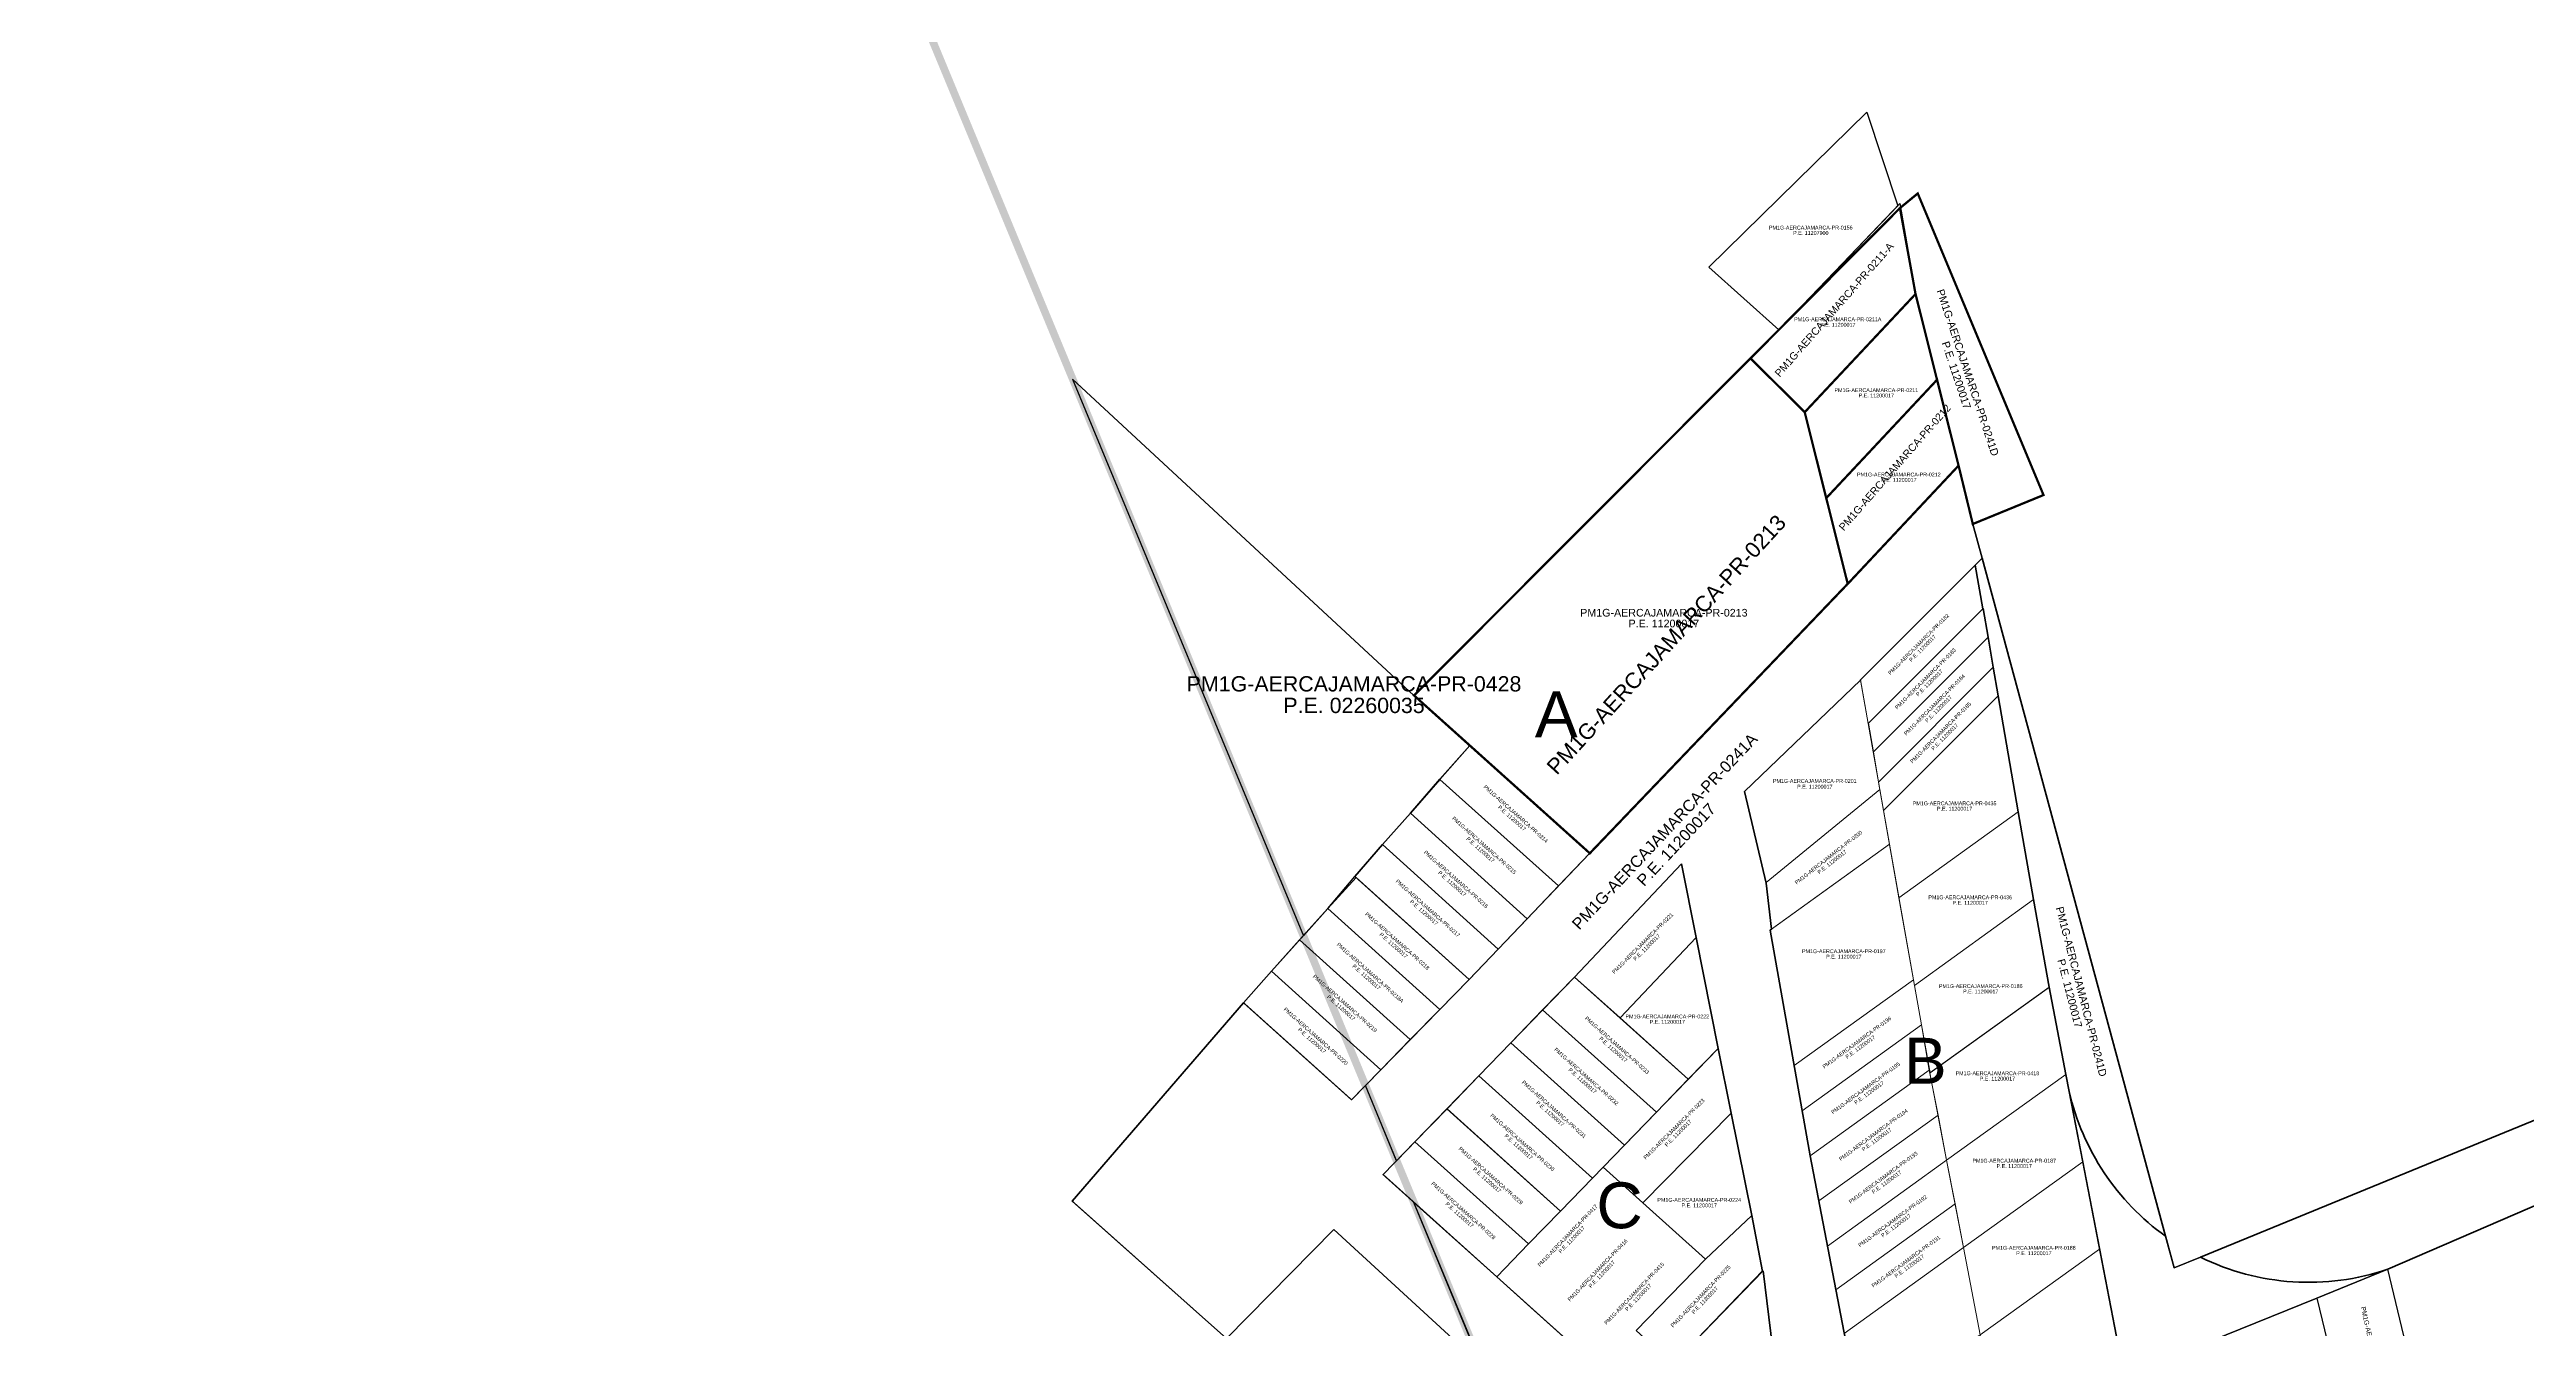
# Model space of a CAD drawing. Header units: inches. Extents: x 339 to 778268, y 30 to 9211417.
# Drawn here: x 777456.2 to 777780.2, y 9208760.9 to 9208928.1 of the extents above; entities that cross this region are included whole.
import ezdxf
from ezdxf.enums import TextEntityAlignment as Align

# ---------------------------------------------------------------- set-up
doc = ezdxf.new("R2010")
doc.units = ezdxf.units.IN
doc.header["$MEASUREMENT"] = 0
doc.linetypes.add('DASHED2', pattern=[0.375, 0.25, -0.125])
for name, color, linetype in [('AFECTACION', 3, 'Continuous'), ('Codigo predio', 7, 'Continuous'), ('INSCRITO', 1, 'Continuous'), ('manzanas', 2, 'Continuous'), ('MATRIZ 2', 6, 'Continuous'), ('MEMBRETE', 7, 'Continuous'), ('Partida', 7, 'Continuous'), ('PMD en Modificacion', 36, 'Continuous'), ('POLIGONOS', 3, 'Continuous'), ('POR ADQUIRIR', 7, 'Continuous'), ('PREDIO MATRIZ', 192, 'Continuous'), ('Área de Afectación', 5, 'Continuous')]:
    doc.layers.add(name, color=color, linetype=linetype)
doc.styles.add('ARIAL', font='arial.ttf', dxfattribs={"height": 0.7})
doc.styles.add('SANSSERIF', font='arial.ttf')

msp = doc.modelspace()

# ---------------------------------------------------------------- linework, layer by layer
at = {"layer": 'AFECTACION', "color": 5, "lineweight": 40}
for points in [[(777708.1, 9208860.67), (777709.01, 9208861.58), (777733.02, 9208772.91, -0.182975), (777720.41, 9208791.86), (777719.98, 9208794.08), (777717.79, 9208805.5), (777715.76, 9208816.95), (777713.74, 9208828.4), (777711.11, 9208843.58), (777711.11, 9208843.57), (777710.47, 9208847.32), (777709.79, 9208851.26), (777709.15, 9208855), (777709.1, 9208854.95)], [(777737.57, 9208770.19), (777918.66, 9208844.41, -0.119664), (777909.7, 9208831.64), (777904.63, 9208828.44), (777871.87, 9208815.81), (777835.05, 9208800.15), (777812.12, 9208790.21), (777802.79, 9208786.16), (777762.08, 9208768.6, -0.198558)]]:
    msp.add_lwpolyline(points, format="xyb", close=True, dxfattribs=at)
at = {"layer": 'INSCRITO'}
for points in [[(777693.93, 9208919.9), (777698, 9208907.69), (777682.43, 9208891.45), (777673.25, 9208899.64)], [(777693.93, 9208919.9), (777698, 9208907.69), (777682.43, 9208891.45), (777673.25, 9208899.64)], [(777698.27, 9208907.97), (777700.31, 9208896.15), (777685.81, 9208880.68), (777678.72, 9208887.73), (777682.28, 9208891.3)], [(777698.27, 9208907.97), (777700.31, 9208896.15), (777685.81, 9208880.68), (777678.72, 9208887.73), (777682.28, 9208891.3)], [(777685.81, 9208880.67), (777700.31, 9208896.14), (777703.12, 9208884.92), (777688.63, 9208869.45)], [(777685.81, 9208880.67), (777700.31, 9208896.14), (777703.12, 9208884.92), (777688.63, 9208869.45)], [(777691.44, 9208858.24), (777685.81, 9208880.68), (777678.72, 9208887.73), (777634.7, 9208843.64), (777642, 9208837.1), (777657.7, 9208823)], [(777691.44, 9208858.24), (777685.81, 9208880.68), (777678.72, 9208887.73), (777634.7, 9208843.64), (777642, 9208837.1), (777657.7, 9208823)], [(777703.12, 9208884.92), (777705.94, 9208873.7), (777691.44, 9208858.23), (777688.63, 9208869.45)], [(777703.12, 9208884.92), (777705.94, 9208873.7), (777691.44, 9208858.23), (777688.63, 9208869.45)], [(777638.1, 9208832.66), (777642, 9208837.1), (777657.7, 9208823), (777653.62, 9208818.73)], [(777638.1, 9208832.66), (777642, 9208837.1), (777657.7, 9208823), (777653.62, 9208818.73)], [(777649.51, 9208814.44), (777653.62, 9208818.73), (777638.1, 9208832.66), (777634.24, 9208828.25)], [(777649.51, 9208814.44), (777653.62, 9208818.73), (777638.1, 9208832.66), (777634.24, 9208828.25)], [(777649.51, 9208814.44), (777634.24, 9208828.25), (777630.58, 9208824.13), (777645.71, 9208810.47)], [(777649.51, 9208814.44), (777634.24, 9208828.25), (777630.58, 9208824.13), (777645.71, 9208810.47)], [(777630.58, 9208824.13), (777626.97, 9208819.98), (777641.9, 9208806.5), (777645.71, 9208810.47)], [(777630.58, 9208824.13), (777626.97, 9208819.98), (777641.9, 9208806.5), (777645.71, 9208810.47)], [(777627.13, 9208819.83), (777623.41, 9208815.78), (777638.06, 9208802.56), (777641.9, 9208806.5)], [(777627.13, 9208819.83), (777623.41, 9208815.78), (777638.06, 9208802.56), (777641.9, 9208806.5)], [(777638.06, 9208802.56), (777623.41, 9208815.78), (777619.74, 9208811.67), (777634.21, 9208798.63)], [(777638.06, 9208802.56), (777623.41, 9208815.78), (777619.74, 9208811.67), (777634.21, 9208798.63)], [(777634.21, 9208798.63), (777630.37, 9208794.7), (777616.07, 9208807.57), (777619.74, 9208811.67)], [(777634.21, 9208798.63), (777630.37, 9208794.7), (777616.07, 9208807.57), (777619.74, 9208811.67)], [(777616.07, 9208807.57), (777612.42, 9208803.45), (777626.53, 9208790.77), (777630.37, 9208794.7)], [(777616.07, 9208807.57), (777612.42, 9208803.45), (777626.53, 9208790.77), (777630.37, 9208794.7)]]:
    msp.add_lwpolyline(points, close=True, dxfattribs=at)
at = {"layer": 'INSCRITO', "ltscale": 0.5}
for points in [[(777682.13, 9208754.14), (777680.36, 9208768.39), (777680.29, 9208768.32), (777678.89, 9208775.64), (777676.18, 9208789.01), (777674.51, 9208797.47), (777671.63, 9208811.98), (777669.71, 9208821.63), (777655.71, 9208806.82), (777643.18, 9208793.9), (777643.2, 9208793.89), (777639, 9208789.59), (777632.42, 9208782.8), (777628.35, 9208792.63), (777641.86, 9208806.46), (777645.71, 9208810.47), (777657.7, 9208823), (777691.44, 9208858.24), (777691.44, 9208858.23), (777705.94, 9208873.7), (777707.8, 9208866.06), (777709.01, 9208861.58), (777708.1, 9208860.67), (777693.1, 9208845.7), (777693.1, 9208845.66), (777677.95, 9208831.06), (777680.77, 9208819.11), (777681.47, 9208813.09), (777681.29, 9208812.96), (777686.51, 9208783.42), (777695.37, 9208737.37)], [(777682.13, 9208754.14), (777680.36, 9208768.39), (777680.29, 9208768.32), (777678.89, 9208775.64), (777676.18, 9208789.01), (777674.51, 9208797.47), (777671.63, 9208811.98), (777669.71, 9208821.63), (777655.71, 9208806.82), (777643.18, 9208793.9), (777643.2, 9208793.89), (777639, 9208789.59), (777632.42, 9208782.8), (777628.35, 9208792.63), (777641.86, 9208806.46), (777645.71, 9208810.47), (777657.7, 9208823), (777691.44, 9208858.24), (777691.44, 9208858.23), (777705.94, 9208873.7), (777707.8, 9208866.06), (777709.01, 9208861.58), (777708.1, 9208860.67), (777693.1, 9208845.7), (777693.1, 9208845.66), (777677.95, 9208831.06), (777680.77, 9208819.11), (777681.47, 9208813.09), (777681.29, 9208812.96), (777686.51, 9208783.42), (777695.37, 9208737.37)], [(777643.5, 9208756.08), (777634.68, 9208777.35), (777645.52, 9208767.6), (777649.98, 9208763.59), (777658.91, 9208755.57)], [(777643.5, 9208756.08), (777634.68, 9208777.35), (777645.52, 9208767.6), (777649.98, 9208763.59), (777658.91, 9208755.57)]]:
    msp.add_lwpolyline(points, dxfattribs=at)
at = {"layer": 'INSCRITO', "lineweight": 20}
for points in [[(777694.1, 9208839.99), (777693.1, 9208845.7), (777708.1, 9208860.67), (777709.1, 9208854.98)], [(777694.1, 9208839.99), (777693.1, 9208845.7), (777708.1, 9208860.67), (777709.1, 9208854.98)], [(777709.79, 9208851.26), (777709.15, 9208855), (777694.17, 9208840), (777694.81, 9208836.26)], [(777709.79, 9208851.26), (777709.15, 9208855), (777694.17, 9208840), (777694.81, 9208836.26)], [(777710.47, 9208847.32), (777709.79, 9208851.26), (777694.81, 9208836.26), (777695.48, 9208832.32)], [(777710.47, 9208847.32), (777709.79, 9208851.26), (777694.81, 9208836.26), (777695.48, 9208832.32)], [(777677.95, 9208831.06), (777680.76, 9208819.16), (777695.63, 9208831.34), (777693.1, 9208845.66)], [(777677.95, 9208831.06), (777680.76, 9208819.16), (777695.63, 9208831.34), (777693.1, 9208845.66)], [(777710.47, 9208847.32), (777695.48, 9208832.32), (777696.12, 9208828.59), (777711.1, 9208843.59)], [(777710.47, 9208847.32), (777695.48, 9208832.32), (777696.12, 9208828.59), (777711.1, 9208843.59)], [(777696.12, 9208828.59), (777711.11, 9208843.58), (777713.74, 9208828.4), (777698.13, 9208817.18)], [(777696.12, 9208828.59), (777711.11, 9208843.58), (777713.74, 9208828.4), (777698.13, 9208817.18)], [(777681.47, 9208813.09), (777680.77, 9208819.17), (777695.63, 9208831.34), (777696.9, 9208824.19)], [(777681.47, 9208813.09), (777680.77, 9208819.17), (777695.63, 9208831.34), (777696.9, 9208824.19)], [(777698.13, 9208817.18), (777713.74, 9208828.4), (777715.76, 9208816.95), (777700.16, 9208805.73)], [(777698.13, 9208817.18), (777713.74, 9208828.4), (777715.76, 9208816.95), (777700.16, 9208805.73)], [(777684.43, 9208795.24), (777681.29, 9208812.96), (777696.9, 9208824.19), (777700.03, 9208806.46)], [(777684.43, 9208795.24), (777681.29, 9208812.96), (777696.9, 9208824.19), (777700.03, 9208806.46)], [(777661.66, 9208801.47), (777655.71, 9208806.82), (777669.71, 9208821.63), (777671.63, 9208811.98)], [(777661.66, 9208801.47), (777655.71, 9208806.82), (777669.71, 9208821.63), (777671.63, 9208811.98)], [(777715.76, 9208816.95), (777700.16, 9208805.73), (777701.07, 9208800.56), (777702.23, 9208794.28), (777717.83, 9208805.51)], [(777715.76, 9208816.95), (777700.16, 9208805.73), (777701.07, 9208800.56), (777702.23, 9208794.28), (777717.83, 9208805.51)], [(777670.58, 9208793.45), (777674.51, 9208797.47), (777671.63, 9208811.98), (777661.66, 9208801.47)], [(777670.58, 9208793.45), (777674.51, 9208797.47), (777671.63, 9208811.98), (777661.66, 9208801.47)], [(777651.53, 9208802.51), (777655.71, 9208806.82), (777670.58, 9208793.45), (777666.41, 9208789.14)], [(777651.53, 9208802.51), (777655.71, 9208806.82), (777670.58, 9208793.45), (777666.41, 9208789.14)], [(777685.47, 9208789.33), (777684.43, 9208795.24), (777700.03, 9208806.46), (777701.07, 9208800.56)], [(777685.47, 9208789.33), (777684.43, 9208795.24), (777700.03, 9208806.46), (777701.07, 9208800.56)], [(777717.79, 9208805.5), (777702.19, 9208794.27), (777704.38, 9208782.85), (777719.98, 9208794.08)], [(777717.79, 9208805.5), (777702.19, 9208794.27), (777704.38, 9208782.85), (777719.98, 9208794.08)], [(777647.36, 9208798.21), (777651.53, 9208802.51), (777666.41, 9208789.14), (777662.23, 9208784.83)], [(777647.36, 9208798.21), (777651.53, 9208802.51), (777666.41, 9208789.14), (777662.23, 9208784.83)], [(777702.11, 9208794.65), (777701.07, 9208800.56), (777685.47, 9208789.33), (777686.51, 9208783.42)], [(777702.11, 9208794.65), (777701.07, 9208800.56), (777685.47, 9208789.33), (777686.51, 9208783.42)], [(777662.23, 9208784.83), (777647.36, 9208798.21), (777643.18, 9208793.9), (777658.05, 9208780.53)], [(777662.23, 9208784.83), (777647.36, 9208798.21), (777643.18, 9208793.9), (777658.05, 9208780.53)], [(777674.51, 9208797.47), (777659.44, 9208781.96), (777664.65, 9208777.28), (777676.18, 9208789.01)], [(777674.51, 9208797.47), (777659.44, 9208781.96), (777664.65, 9208777.28), (777676.18, 9208789.01)], [(777639.02, 9208789.58), (777643.2, 9208793.89), (777658.05, 9208780.53), (777653.88, 9208776.22)], [(777639.02, 9208789.58), (777643.2, 9208793.89), (777658.05, 9208780.53), (777653.88, 9208776.22)], [(777703.25, 9208788.75), (777702.11, 9208794.65), (777686.51, 9208783.42), (777687.65, 9208777.53)], [(777703.25, 9208788.75), (777702.11, 9208794.65), (777686.51, 9208783.42), (777687.65, 9208777.53)], [(777719.98, 9208794.08), (777704.38, 9208782.85), (777706.58, 9208771.43), (777722.18, 9208782.66)], [(777719.98, 9208794.08), (777704.38, 9208782.85), (777706.58, 9208771.43), (777722.18, 9208782.66)], [(777653.88, 9208776.22), (777639, 9208789.59), (777634.83, 9208785.28), (777649.7, 9208771.91)], [(777653.88, 9208776.22), (777639, 9208789.59), (777634.83, 9208785.28), (777649.7, 9208771.91)], [(777676.18, 9208789.01), (777678.89, 9208775.64), (777672.83, 9208769.93), (777664.65, 9208777.28)], [(777676.18, 9208789.01), (777678.89, 9208775.64), (777672.83, 9208769.93), (777664.65, 9208777.28)], [(777688.78, 9208771.64), (777704.38, 9208782.86), (777703.25, 9208788.75), (777687.65, 9208777.53)], [(777688.78, 9208771.64), (777704.38, 9208782.86), (777703.25, 9208788.75), (777687.65, 9208777.53)], [(777649.7, 9208771.91), (777634.83, 9208785.28), (777630.65, 9208780.98), (777645.52, 9208767.6)], [(777649.7, 9208771.91), (777634.83, 9208785.28), (777630.65, 9208780.98), (777645.52, 9208767.6)], [(777689.88, 9208765.92), (777688.78, 9208771.64), (777704.38, 9208782.86), (777705.48, 9208777.15)], [(777689.88, 9208765.92), (777688.78, 9208771.64), (777704.38, 9208782.86), (777705.48, 9208777.15)], [(777722.18, 9208782.66), (777706.58, 9208771.43), (777708.78, 9208760.01), (777724.38, 9208771.24)], [(777722.18, 9208782.66), (777706.58, 9208771.43), (777708.78, 9208760.01), (777724.38, 9208771.24)], [(777678.89, 9208775.64), (777680.28, 9208768.38), (777668.57, 9208756.19), (777663.78, 9208760.59), (777672.83, 9208769.93)], [(777678.89, 9208775.64), (777680.28, 9208768.38), (777668.57, 9208756.19), (777663.78, 9208760.59), (777672.83, 9208769.93)], [(777690.98, 9208760.21), (777706.58, 9208771.43), (777705.48, 9208777.15), (777689.88, 9208765.92)], [(777690.98, 9208760.21), (777706.58, 9208771.43), (777705.48, 9208777.15), (777689.88, 9208765.92)], [(777706.58, 9208771.43), (777690.98, 9208760.21), (777693.18, 9208748.79), (777708.78, 9208760.01)], [(777706.58, 9208771.43), (777690.98, 9208760.21), (777693.18, 9208748.79), (777708.78, 9208760.01)], [(777708.78, 9208760.01), (777724.38, 9208771.24), (777726.58, 9208759.82), (777710.97, 9208748.59)], [(777708.78, 9208760.01), (777724.38, 9208771.24), (777726.58, 9208759.82), (777710.97, 9208748.59)], [(777680.36, 9208768.39), (777682.13, 9208754.14), (777676.44, 9208748.56), (777668.57, 9208756.19)], [(777680.36, 9208768.39), (777682.13, 9208754.14), (777676.44, 9208748.56), (777668.57, 9208756.19)]]:
    msp.add_lwpolyline(points, close=True, dxfattribs=at)
at = {"layer": 'INSCRITO', "linetype": 'Continuous', "ltscale": 0.3}
msp.add_lwpolyline([(777687.4, 9208731.12), (777686.68, 9208730.84), (777671.12, 9208743.95), (777658.91, 9208755.57), (777645.52, 9208767.6), (777630.65, 9208780.98), (777634.83, 9208785.28), (777639.02, 9208789.58), (777643.2, 9208793.89), (777647.36, 9208798.21), (777655.71, 9208806.82), (777669.71, 9208821.63), (777671.63, 9208811.98), (777674.51, 9208797.47), (777676.18, 9208789.01), (777678.89, 9208775.64), (777680.29, 9208768.32), (777680.36, 9208768.39), (777682.13, 9208754.14)], close=True, dxfattribs=at)
at = {"layer": 'INSCRITO', "ltscale": 0.5}
msp.add_lwpolyline([(777726.58, 9208759.82), (777722.18, 9208782.66), (777720.41, 9208791.86, 0.182974), (777733.02, 9208772.91), (777734.14, 9208768.78), (777737.57, 9208770.19, 0.198558), (777762.08, 9208768.6), (777752.81, 9208764.84), (777738.91, 9208759.2)], format="xyb", dxfattribs=at)
msp.add_lwpolyline([(777726.58, 9208759.82), (777722.18, 9208782.66), (777720.41, 9208791.86, 0.182974), (777733.02, 9208772.91), (777734.14, 9208768.78), (777737.57, 9208770.19, 0.198558), (777762.08, 9208768.6), (777752.81, 9208764.84), (777738.91, 9208759.2)], format="xyb", dxfattribs=at)
for points in [[(777624.2, 9208773.81), (777659.56, 9208741.32), (777645.49, 9208726.87), (777610.17, 9208759.55)], [(777624.2, 9208773.81), (777659.56, 9208741.32), (777645.49, 9208726.87), (777610.17, 9208759.55)], [(777757.54, 9208745.22), (777766.81, 9208748.98), (777762.08, 9208768.6), (777752.81, 9208764.84)], [(777757.54, 9208745.22), (777766.81, 9208748.98), (777762.08, 9208768.6), (777752.81, 9208764.84)], [(777738.91, 9208759.2), (777752.81, 9208764.84), (777757.54, 9208745.22), (777743.64, 9208739.58)], [(777738.91, 9208759.2), (777752.81, 9208764.84), (777757.54, 9208745.22), (777743.64, 9208739.58)]]:
    msp.add_lwpolyline(points, close=True, dxfattribs=at)
at = {"layer": 'manzanas', "color": 5, "const_width": 0.15}
msp.add_lwpolyline([(777634.68, 9208777.35), (777630.65, 9208780.98), (777632.42, 9208782.8), (777628.35, 9208792.63), (777626.53, 9208790.77), (777612.42, 9208803.45), (777589.99, 9208777.52), (777610.17, 9208759.55), (777645.4, 9208726.78), (777645.4, 9208726.78), (777652.62, 9208734.16), (777643.54, 9208756.08)], close=True, dxfattribs=at)
at = {"layer": 'MATRIZ 2', "linetype": 'Continuous', "ltscale": 0.3}
msp.add_lwpolyline([(777695.37, 9208737.37), (777686.51, 9208783.42), (777681.29, 9208812.96), (777681.47, 9208813.09), (777680.77, 9208819.11), (777677.95, 9208831.06), (777693.1, 9208845.66), (777693.1, 9208845.7), (777708.1, 9208860.67), (777709.01, 9208861.58), (777707.8, 9208866.06), (777705.94, 9208873.7), (777700.31, 9208896.14), (777698.27, 9208907.38), (777677.15, 9208886.16), (777634.7, 9208843.64), (777642, 9208837.1), (777657.7, 9208823), (777653.62, 9208818.73), (777649.51, 9208814.44), (777645.71, 9208810.47), (777641.9, 9208806.5), (777638.06, 9208802.56), (777634.21, 9208798.63), (777630.37, 9208794.7), (777626.53, 9208790.77), (777612.42, 9208803.45), (777589.99, 9208777.52), (777610.17, 9208759.55)], dxfattribs=at)
msp.add_lwpolyline([(777738.91, 9208759.2), (777752.81, 9208764.84), (777762.08, 9208768.6, -0.198558), (777737.57, 9208770.19), (777734.14, 9208768.78), (777733.02, 9208772.91, -0.182975), (777720.41, 9208791.86), (777726.58, 9208759.82)], format="xyb", dxfattribs=at)
at = {"layer": 'PMD en Modificacion', "color": 6, "linetype": 'DASHED2', "ltscale": 0.3, "const_width": 1}
msp.add_lwpolyline([(776952.29, 9211416.36), (778267.48, 9208245.02), (778267.48, 9208245.02), (778266.89, 9208240.35), (778244.84, 9208220.61), (778226.82, 9208208.5), (778168.86, 9208179.33), (778098.65, 9208138.96), (778062.46, 9208120.98), (778033.4, 9208103.2), (777973.04, 9208076.83), (777933.13, 9208057.32), (777487.42, 9209132.64), (777483, 9209136.44), (777483.92, 9209141.08), (777338.18, 9209492.7)], dxfattribs=at)
at = {"layer": 'POLIGONOS'}
msp.add_lwpolyline([(777642, 9208837.1), (777634.7, 9208843.64), (777590.05, 9208885.02), (777620.23, 9208812.22), (777623.41, 9208815.78), (777626.97, 9208819.98), (777630.58, 9208824.13), (777634.24, 9208828.25), (777638.1, 9208832.66)], close=True, dxfattribs=at)
at = {"layer": 'POR ADQUIRIR', "color": 5}
msp.add_lwpolyline([(777698.27, 9208907.38), (777700.6, 9208909.29), (777717.05, 9208869.85), (777707.8, 9208866.06), (777705.94, 9208873.7), (777700.31, 9208896.14)], close=True, dxfattribs=at)
msp.add_lwpolyline([(777698.27, 9208907.38), (777700.6, 9208909.29), (777717.05, 9208869.85), (777707.8, 9208866.06), (777705.94, 9208873.7), (777700.31, 9208896.14)], close=True, dxfattribs=at)
for points in [[(777708.1, 9208860.67), (777709.01, 9208861.58), (777733.02, 9208772.91, -0.182975), (777720.41, 9208791.86), (777719.98, 9208794.08), (777717.79, 9208805.5), (777715.76, 9208816.95), (777713.74, 9208828.4), (777711.11, 9208843.58), (777711.11, 9208843.57), (777710.47, 9208847.32), (777709.79, 9208851.26), (777709.15, 9208855), (777709.1, 9208854.95)], [(777708.1, 9208860.67), (777709.01, 9208861.58), (777733.02, 9208772.91, -0.182975), (777720.41, 9208791.86), (777719.98, 9208794.08), (777717.79, 9208805.5), (777715.76, 9208816.95), (777713.74, 9208828.4), (777711.11, 9208843.58), (777711.11, 9208843.57), (777710.47, 9208847.32), (777709.79, 9208851.26), (777709.15, 9208855), (777709.1, 9208854.95)], [(777737.57, 9208770.19), (777918.66, 9208844.41, -0.119664), (777909.7, 9208831.64), (777904.63, 9208828.44), (777871.87, 9208815.81), (777835.05, 9208800.15), (777812.12, 9208790.21), (777802.79, 9208786.16), (777762.08, 9208768.6, -0.198558)], [(777737.57, 9208770.19), (777918.66, 9208844.41, -0.119664), (777909.7, 9208831.64), (777904.63, 9208828.44), (777871.87, 9208815.81), (777835.05, 9208800.15), (777812.12, 9208790.21), (777802.79, 9208786.16), (777762.08, 9208768.6, -0.198558)]]:
    msp.add_lwpolyline(points, format="xyb", close=True, dxfattribs=at)
at = {"layer": 'PREDIO MATRIZ'}
msp.add_lwpolyline([(777610.17, 9208759.55), (777589.99, 9208777.52), (777612.42, 9208803.45), (777616.07, 9208807.57), (777623.41, 9208815.78), (777626.97, 9208819.98), (777630.58, 9208824.13), (777634.24, 9208828.25), (777638.06, 9208832.7), (777642, 9208837.1), (777634.7, 9208843.64), (777677.15, 9208886.16), (777698.27, 9208907.38), (777700.6, 9208909.29), (777717.05, 9208869.85), (777707.8, 9208866.06), (777734.14, 9208768.78), (777923.88, 9208846.55)], dxfattribs=at)
at = {"layer": 'Área de Afectación', "const_width": 0.3}
for points in [[(777678.72, 9208887.73), (777682.42, 9208891.45), (777698.27, 9208907.38), (777700.31, 9208896.14), (777685.81, 9208880.68)], [(777698.27, 9208907.38), (777700.6, 9208909.29), (777717.05, 9208869.85), (777707.8, 9208866.06), (777705.94, 9208873.7), (777700.31, 9208896.14)], [(777678.72, 9208887.73), (777685.81, 9208880.69), (777691.44, 9208858.24), (777657.7, 9208823), (777642, 9208837.1), (777634.71, 9208843.64)], [(777703.12, 9208884.92), (777705.94, 9208873.7), (777691.44, 9208858.23), (777688.63, 9208869.45)]]:
    msp.add_lwpolyline(points, close=True, dxfattribs=at)

# ---------------------------------------------------------------- texts
at = {"layer": 'Codigo predio', "lineweight": 15, "style": 'ARIAL'}
for s, height, p in [('PM1G-AERCAJAMARCA-PR-0156', 0.5, (777686.61, 9208904.57)), ('PM1G-AERCAJAMARCA-PR-0156', 0.5, (777686.61, 9208904.57)), ('PM1G-AERCAJAMARCA-PR-0211A', 0.5, (777690.14, 9208892.58)), ('PM1G-AERCAJAMARCA-PR-0211A', 0.5, (777690.14, 9208892.58)), ('PM1G-AERCAJAMARCA-PR-0211', 0.5, (777695.18, 9208883.32)), ('PM1G-AERCAJAMARCA-PR-0211', 0.5, (777695.18, 9208883.32)), ('PM1G-AERCAJAMARCA-PR-0212', 0.5, (777698.13, 9208872.28)), ('PM1G-AERCAJAMARCA-PR-0212', 0.5, (777698.13, 9208872.28)), ('PM1G-AERCAJAMARCA-PR-0213', 1, (777667.39, 9208853.96)), ('PM1G-AERCAJAMARCA-PR-0213', 1, (777667.39, 9208853.96))]:
    msp.add_text(s, height=height, dxfattribs=at).set_placement(p, align=Align.CENTER)
for s, height, rotation, p in [('PM1G-AERCAJAMARCA-PR-0241D', 1, 288.4248, (777706.67, 9208885.71)), ('PM1G-AERCAJAMARCA-PR-0241D', 1, 288.4248, (777706.67, 9208885.71)), ('PM1G-AERCAJAMARCA-PR-0241A', 1.5, 46.7731, (777668.04, 9208825.35)), ('PM1G-AERCAJAMARCA-PR-0241A', 1.5, 46.7731, (777668.04, 9208825.35)), ('PM1G-AERCAJAMARCA-PR-0241D', 1, 284.5367, (777721.52, 9208804.79)), ('PM1G-AERCAJAMARCA-PR-0241D', 1, 284.5367, (777721.52, 9208804.79)), ('PM1G-AERCAJAMARCA-PR-0250', 0.625, 282.5173, (777760.04, 9208756.96)), ('PM1G-AERCAJAMARCA-PR-0250', 0.625, 282.5173, (777760.04, 9208756.96))]:
    msp.add_text(s, height=height, rotation=rotation, dxfattribs=at).set_placement(p, align=Align.CENTER)
at = {"layer": 'Codigo predio', "color": 1, "lineweight": 15, "style": 'ARIAL'}
msp.add_text('PM1G-AERCAJAMARCA-PR-0428', height=2, dxfattribs=at).set_placement((777626.86, 9208844.16), align=Align.CENTER)
at = {"layer": 'INSCRITO', "lineweight": 15, "style": 'ARIAL'}
for s, rotation, p in [('PM1G-AERCAJAMARCA-PR-0182', 45.0237, (777700.88, 9208850.16)), ('PM1G-AERCAJAMARCA-PR-0182', 45.0237, (777700.88, 9208850.16)), ('PM1G-AERCAJAMARCA-PR-0183', 45.0237, (777701.77, 9208845.65)), ('PM1G-AERCAJAMARCA-PR-0183', 45.0237, (777701.77, 9208845.65)), ('PM1G-AERCAJAMARCA-PR-0184', 45.0237, (777702.96, 9208842.24)), ('PM1G-AERCAJAMARCA-PR-0184', 45.0237, (777702.96, 9208842.24)), ('P.E. 11200017', 45.0237, (777702.3, 9208845.12)), ('P.E. 11200017', 45.0237, (777702.3, 9208845.12)), ('PM1G-AERCAJAMARCA-PR-0185', 45.0237, (777703.77, 9208838.6)), ('PM1G-AERCAJAMARCA-PR-0185', 45.0237, (777703.77, 9208838.6)), ('P.E. 11200017', 45.0237, (777703.49, 9208841.71)), ('P.E. 11200017', 45.0237, (777703.49, 9208841.71)), ('P.E. 11200017', 45.0237, (777704.3, 9208838.07)), ('P.E. 11200017', 45.0237, (777704.3, 9208838.07)), ('PM1G-AERCAJAMARCA-PR-0214', 318.3795, (777647.85, 9208827.97)), ('PM1G-AERCAJAMARCA-PR-0214', 318.3795, (777647.85, 9208827.97)), ('P.E. 11200017', 318.3795, (777647.35, 9208827.41)), ('P.E. 11200017', 318.3795, (777647.35, 9208827.41)), ('PM1G-AERCAJAMARCA-PR-0215', 318.3795, (777643.72, 9208823.85)), ('PM1G-AERCAJAMARCA-PR-0215', 318.3795, (777643.72, 9208823.85)), ('PM1G-AERCAJAMARCA-PR-0200', 37.956, (777689.08, 9208822.26)), ('PM1G-AERCAJAMARCA-PR-0200', 37.956, (777689.08, 9208822.26)), ('PM1G-AERCAJAMARCA-PR-0216', 318.3795, (777640.03, 9208819.41)), ('PM1G-AERCAJAMARCA-PR-0216', 318.3795, (777640.03, 9208819.41)), ('P.E. 11200017', 318.3795, (777643.23, 9208823.28)), ('P.E. 11200017', 318.3795, (777643.23, 9208823.28)), ('P.E. 11200017', 37.956, (777689.54, 9208821.67)), ('P.E. 11200017', 37.956, (777689.54, 9208821.67)), ('PM1G-AERCAJAMARCA-PR-0217', 318.3795, (777636.35, 9208815.63)), ('PM1G-AERCAJAMARCA-PR-0217', 318.3795, (777636.35, 9208815.63)), ('P.E. 11200017', 318.3795, (777639.53, 9208818.84)), ('P.E. 11200017', 318.3795, (777639.53, 9208818.84)), ('P.E. 11200017', 318.3795, (777635.85, 9208815.07)), ('P.E. 11200017', 318.3795, (777635.85, 9208815.07)), ('PM1G-AERCAJAMARCA-PR-0218', 318.3795, (777632.35, 9208811.34)), ('PM1G-AERCAJAMARCA-PR-0218', 318.3795, (777632.35, 9208811.34)), ('PM1G-AERCAJAMARCA-PR-0221', 44.8807, (777664.79, 9208811.06)), ('PM1G-AERCAJAMARCA-PR-0221', 44.8807, (777664.79, 9208811.06)), ('PM1G-AERCAJAMARCA-PR-0218A', 318.3795, (777628.81, 9208807.19)), ('PM1G-AERCAJAMARCA-PR-0218A', 318.3795, (777628.81, 9208807.19)), ('P.E. 11200017', 318.3795, (777631.86, 9208810.78)), ('P.E. 11200017', 318.3795, (777631.86, 9208810.78)), ('P.E. 11200017', 44.8807, (777665.32, 9208810.53)), ('P.E. 11200017', 44.8807, (777665.32, 9208810.53)), ('PM1G-AERCAJAMARCA-PR-0219', 318.3795, (777625.5, 9208803.17)), ('PM1G-AERCAJAMARCA-PR-0219', 318.3795, (777625.5, 9208803.17)), ('P.E. 11200017', 318.3795, (777628.32, 9208806.63)), ('P.E. 11200017', 318.3795, (777628.32, 9208806.63)), ('P.E. 11200017', 318.3795, (777625, 9208802.61)), ('PM1G-AERCAJAMARCA-PR-0220', 318.3795, (777621.69, 9208798.89)), ('PM1G-AERCAJAMARCA-PR-0220', 318.3795, (777621.69, 9208798.89)), ('P.E. 11200017', 318.3795, (777621.19, 9208798.33)), ('P.E. 11200017', 318.3795, (777621.19, 9208798.33)), ('PM1G-AERCAJAMARCA-PR-0233', 318.3795, (777661.1, 9208797.71)), ('PM1G-AERCAJAMARCA-PR-0233', 318.3795, (777661.1, 9208797.71)), ('PM1G-AERCAJAMARCA-PR-0196', 36.2386, (777692.79, 9208798.07)), ('PM1G-AERCAJAMARCA-PR-0196', 36.2386, (777692.79, 9208798.07)), ('PM1G-AERCAJAMARCA-PR-0232', 318.3795, (777657.08, 9208793.62)), ('PM1G-AERCAJAMARCA-PR-0232', 318.3795, (777657.08, 9208793.62)), ('P.E. 11200017', 318.3795, (777660.6, 9208797.15)), ('P.E. 11200017', 318.3795, (777660.6, 9208797.15)), ('P.E. 11200017', 36.2386, (777693.23, 9208797.46)), ('P.E. 11200017', 36.2386, (777693.23, 9208797.46)), ('P.E. 11200017', 318.3795, (777656.58, 9208793.06)), ('P.E. 11200017', 318.3795, (777656.58, 9208793.06)), ('PM1G-AERCAJAMARCA-PR-0195', 36.2386, (777693.93, 9208792.1)), ('PM1G-AERCAJAMARCA-PR-0195', 36.2386, (777693.93, 9208792.1)), ('PM1G-AERCAJAMARCA-PR-0231', 318.3795, (777652.85, 9208789.34)), ('PM1G-AERCAJAMARCA-PR-0231', 318.3795, (777652.85, 9208789.34)), ('P.E. 11200017', 318.3795, (777652.35, 9208788.77)), ('P.E. 11200017', 318.3795, (777652.35, 9208788.77)), ('PM1G-AERCAJAMARCA-PR-0223', 44.8807, (777668.89, 9208786.77)), ('PM1G-AERCAJAMARCA-PR-0223', 44.8807, (777668.89, 9208786.77)), ('P.E. 11200017', 36.2386, (777694.38, 9208791.49)), ('P.E. 11200017', 36.2386, (777694.38, 9208791.49)), ('PM1G-AERCAJAMARCA-PR-0230', 318.3795, (777648.72, 9208785)), ('PM1G-AERCAJAMARCA-PR-0230', 318.3795, (777648.72, 9208785)), ('P.E. 11200017', 44.8807, (777669.42, 9208786.24)), ('P.E. 11200017', 44.8807, (777669.42, 9208786.24)), ('PM1G-AERCAJAMARCA-PR-0194', 36.2386, (777694.94, 9208785.98)), ('PM1G-AERCAJAMARCA-PR-0194', 36.2386, (777694.94, 9208785.98)), ('P.E. 11200017', 36.2386, (777695.38, 9208785.37)), ('P.E. 11200017', 36.2386, (777695.38, 9208785.37)), ('PM1G-AERCAJAMARCA-PR-0229', 318.3795, (777644.58, 9208780.65)), ('PM1G-AERCAJAMARCA-PR-0229', 318.3795, (777644.58, 9208780.65)), ('P.E. 11200017', 318.3795, (777648.22, 9208784.43)), ('P.E. 11200017', 318.3795, (777648.22, 9208784.43)), ('PM1G-AERCAJAMARCA-PR-0193', 36.2386, (777696.23, 9208780.4)), ('PM1G-AERCAJAMARCA-PR-0193', 36.2386, (777696.23, 9208780.4)), ('P.E. 11200017', 318.3795, (777644.09, 9208780.09)), ('P.E. 11200017', 318.3795, (777644.09, 9208780.09)), ('P.E. 11200017', 36.2386, (777696.67, 9208779.8)), ('P.E. 11200017', 36.2386, (777696.67, 9208779.8)), ('PM1G-AERCAJAMARCA-PR-0228', 318.3795, (777641, 9208776.09)), ('PM1G-AERCAJAMARCA-PR-0228', 318.3795, (777641, 9208776.09)), ('P.E. 11200017', 318.3795, (777640.5, 9208775.53)), ('P.E. 11200017', 318.3795, (777640.5, 9208775.53)), ('PM1G-AERCAJAMARCA-PR-0192', 36.2386, (777697.46, 9208774.71)), ('PM1G-AERCAJAMARCA-PR-0192', 36.2386, (777697.46, 9208774.71)), ('PM1G-AERCAJAMARCA-PR-0417', 46.1724, (777654.97, 9208772.83)), ('PM1G-AERCAJAMARCA-PR-0417', 46.1724, (777654.97, 9208772.83)), ('P.E. 11200017', 46.1724, (777655.51, 9208772.31)), ('P.E. 11200017', 46.1724, (777655.51, 9208772.31)), ('P.E. 11200017', 36.2386, (777697.9, 9208774.11)), ('P.E. 11200017', 36.2386, (777697.9, 9208774.11)), ('PM1G-AERCAJAMARCA-PR-0416', 46.1724, (777658.9, 9208768.31)), ('PM1G-AERCAJAMARCA-PR-0416', 46.1724, (777658.9, 9208768.31)), ('PM1G-AERCAJAMARCA-PR-0191', 36.2386, (777699.21, 9208769.42)), ('PM1G-AERCAJAMARCA-PR-0191', 36.2386, (777699.21, 9208769.42)), ('P.E. 11200017', 46.1724, (777659.45, 9208767.79)), ('P.E. 11200017', 46.1724, (777659.45, 9208767.79)), ('PM1G-AERCAJAMARCA-PR-0415', 46.1724, (777663.68, 9208765.26)), ('PM1G-AERCAJAMARCA-PR-0415', 46.1724, (777663.68, 9208765.26)), ('PM1G-AERCAJAMARCA-PR-0225', 46.1724, (777672.38, 9208764.91)), ('PM1G-AERCAJAMARCA-PR-0225', 46.1724, (777672.38, 9208764.91)), ('P.E. 11200017', 36.2386, (777699.65, 9208768.81)), ('P.E. 11200017', 36.2386, (777699.65, 9208768.81)), ('P.E. 11200017', 46.1724, (777664.22, 9208764.75)), ('P.E. 11200017', 46.1724, (777664.22, 9208764.75)), ('P.E. 11200017', 46.1724, (777672.92, 9208764.39)), ('P.E. 11200017', 46.1724, (777672.92, 9208764.39))]:
    msp.add_text(s, height=0.5, rotation=rotation, dxfattribs=at).set_placement(p, align=Align.CENTER)
for s, p in [('PM1G-AERCAJAMARCA-PR-0201', (777687.13, 9208832.21)), ('PM1G-AERCAJAMARCA-PR-0201', (777687.13, 9208832.21)), ('P.E. 11200017', (777687.13, 9208831.46)), ('P.E. 11200017', (777687.13, 9208831.46)), ('PM1G-AERCAJAMARCA-PR-0435', (777705.42, 9208829.28)), ('PM1G-AERCAJAMARCA-PR-0435', (777705.42, 9208829.28)), ('P.E. 11200017', (777705.42, 9208828.58)), ('P.E. 11200017', (777705.42, 9208828.58)), ('PM1G-AERCAJAMARCA-PR-0436', (777707.46, 9208816.99)), ('PM1G-AERCAJAMARCA-PR-0436', (777707.46, 9208816.99)), ('P.E. 11200017', (777707.46, 9208816.28)), ('P.E. 11200017', (777707.46, 9208816.28)), ('PM1G-AERCAJAMARCA-PR-0197', (777690.93, 9208809.94)), ('PM1G-AERCAJAMARCA-PR-0197', (777690.93, 9208809.94)), ('P.E. 11200017', (777690.93, 9208809.23)), ('P.E. 11200017', (777690.93, 9208809.23)), ('PM1G-AERCAJAMARCA-PR-0186', (777708.84, 9208805.38)), ('PM1G-AERCAJAMARCA-PR-0186', (777708.84, 9208805.38)), ('P.E. 11200017', (777708.84, 9208804.68)), ('PM1G-AERCAJAMARCA-PR-0222', (777667.84, 9208801.41)), ('PM1G-AERCAJAMARCA-PR-0222', (777667.84, 9208801.41)), ('P.E. 11200017', (777667.84, 9208800.71)), ('P.E. 11200017', (777667.84, 9208800.71)), ('PM1G-AERCAJAMARCA-PR-0418', (777711.02, 9208793.98)), ('PM1G-AERCAJAMARCA-PR-0418', (777711.02, 9208793.98)), ('P.E. 11200017', (777711.02, 9208793.28)), ('P.E. 11200017', (777711.02, 9208793.28)), ('PM1G-AERCAJAMARCA-PR-0187', (777713.22, 9208782.55)), ('PM1G-AERCAJAMARCA-PR-0187', (777713.22, 9208782.55)), ('P.E. 11200017', (777713.22, 9208781.85)), ('P.E. 11200017', (777713.22, 9208781.85)), ('PM1G-AERCAJAMARCA-PR-0224', (777672.01, 9208777.42)), ('PM1G-AERCAJAMARCA-PR-0224', (777672.01, 9208777.42)), ('P.E. 11200017', (777672.01, 9208776.71)), ('P.E. 11200017', (777672.01, 9208776.71)), ('PM1G-AERCAJAMARCA-PR-0188', (777715.79, 9208771.16)), ('PM1G-AERCAJAMARCA-PR-0188', (777715.79, 9208771.16)), ('P.E. 11200017', (777715.79, 9208770.45)), ('P.E. 11200017', (777715.79, 9208770.45))]:
    msp.add_text(s, height=0.5, dxfattribs=at).set_placement(p, align=Align.CENTER)
at = {"layer": 'MEMBRETE', "attachment_point": 2, "style": 'SANSSERIF'}
for s, insert, char_height, width, rotation in [('{\\fSansSerif|b0|i0|c2|p2;\\C7;PM1G-AERCAJAMARCA-PR-0211-A}', (777689.3, 9208894.41), 0.9771, 34.0089, 48.7952), ('{\\fSansSerif|b0|i0|c2|p2;\\C7;PM1G-AERCAJAMARCA-PR-0212}', (777697.23, 9208873.78), 0.9771, 34.0089, 48.7952), (' {\\fSansSerif|b0|i0|c2|p2;\\C7;PM1G-AERCAJAMARCA-PR-0213}', (777666.68, 9208850.7), 2.0411, 71.0413, 47.5589)]:
    msp.add_mtext(s, dxfattribs=dict(at, insert=insert, char_height=char_height, width=width, rotation=rotation))
at = {"layer": 'Partida', "lineweight": 15, "style": 'ARIAL'}
for s, height, p in [('P.E. 11207900', 0.5, (777686.61, 9208903.87)), ('P.E. 11207900', 0.5, (777686.61, 9208903.87)), ('P.E. 11200017', 0.5, (777690.14, 9208891.87)), ('P.E. 11200017', 0.5, (777690.14, 9208891.87)), ('P.E. 11200017', 0.5, (777695.18, 9208882.62)), ('P.E. 11200017', 0.5, (777695.18, 9208882.62)), ('P.E. 11200017', 0.5, (777698.13, 9208871.58)), ('P.E. 11200017', 0.5, (777698.13, 9208871.58)), ('P.E. 11200017', 1, (777667.39, 9208852.55)), ('P.E. 11200017', 1, (777667.39, 9208852.55)), ('P.E. 11200017', 0.5, (777708.84, 9208804.68))]:
    msp.add_text(s, height=height, dxfattribs=at).set_placement(p, align=Align.CENTER)
for height, rotation, p in [(1, 288.4248, (777705.18, 9208885.37)), (1, 288.4248, (777705.18, 9208885.37)), (0.5, 45.0237, (777701.41, 9208849.63)), (0.5, 45.0237, (777701.41, 9208849.63)), (1.5, 46.7731, (777669.54, 9208823.63)), (1.5, 46.7731, (777669.54, 9208823.63)), (1, 284.5367, (777720.01, 9208804.56)), (1, 284.5367, (777720.01, 9208804.56)), (0.5, 318.3795, (777625, 9208802.61))]:
    msp.add_text('P.E. 11200017', height=height, rotation=rotation, dxfattribs=at).set_placement(p, align=Align.CENTER)
at = {"layer": 'Partida', "color": 1, "lineweight": 15, "style": 'ARIAL'}
msp.add_text('P.E. 02260035', height=2, dxfattribs=at).set_placement((777626.86, 9208841.34), align=Align.CENTER)
at = {"layer": 'Partida', "color": 2, "lineweight": 15, "style": 'ARIAL'}
for s, p in [('A', (777653.31, 9208838.18)), ('B', (777701.59, 9208792.87)), ('C', (777661.59, 9208773.96))]:
    msp.add_text(s, height=6, dxfattribs=at).set_placement(p, align=Align.CENTER)

doc.saveas('drawing.dxf')
